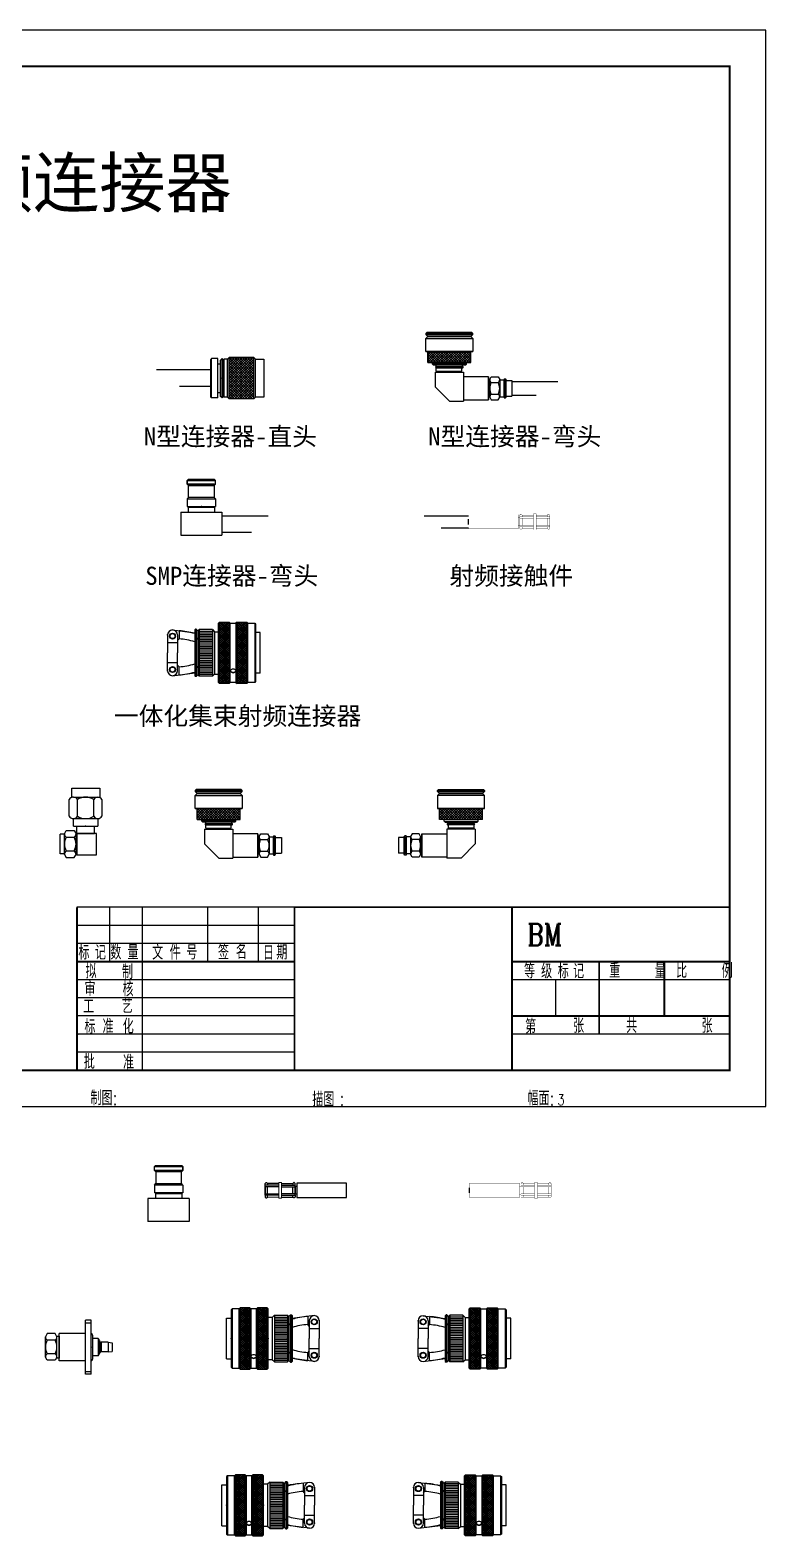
# Model space of a CAD drawing. Header units: inches. Extents: x 75 to 1096, y -115 to 329.
# Drawn here: x 893.2 to 1096.1, y -86.1 to 329.3 of the extents above; entities that cross this region are included whole.
import ezdxf

# ---------------------------------------------------------------- set-up
doc = ezdxf.new("R2010")
doc.units = ezdxf.units.IN
doc.header["$MEASUREMENT"] = 0
doc.layers.add('C', color=2, linetype='Continuous')
doc.layers.add('VFDL', color=7, linetype='Continuous')
doc.layers.add('SMP', color=2, linetype='Continuous', lineweight=50)
doc.styles.add('L', font='ROMANC', dxfattribs={"width": 0.8, "bigfont": 'HZDX'})
doc.styles.add('样式 1', font='')
doc.styles.get('样式 1').set_extended_font_data('SimSun')

# ---------------------------------------------------------------- blocks, each defined once
blk = doc.blocks.new('L-N型连接器-弯头')
h = blk.add_hatch()
h.set_pattern_fill('ANSI37', color=256, scale=4, style=0)
h.set_pattern_definition([(45, (-21.42593, 6.17756), (-0.353553, 0.353553), []), (135, (-21.42593, 6.17756), (-0.353553, -0.353553), [])])
h.paths.add_polyline_path([(-23.23, 10.21), (-23.23, 7.16), (-11.32, 7.16), (-11.32, 10.21)])
for p, q in [((-23.46, 15.41), (-23.73, 15.14)), ((-23.18, 14.31), (-23.73, 14.86)), ((-23.18, 14.31), (-23.73, 13.75)), ((-10.81, 14.86), (-11.37, 14.31)), ((-10.81, 13.75), (-11.37, 14.31)), ((-10.81, 15.14), (-11.09, 15.41)), ((-23.73, 10.21), (-10.81, 10.21)), ((-23.23, 7.16), (-23.23, 10.21)), ((-11.32, 7.16), (-11.32, 10.21)), ((-23.23, 7.16), (-11.32, 7.16)), ((-21.97, 6.7), (-21.97, 7.16)), ((-12.58, 6.7), (-21.97, 6.7)), ((-21.68, 6.41), (-21.97, 6.7)), ((-12.87, 6.41), (-21.68, 6.41)), ((-21.17, 4.48), (-21.17, 0.39)), ((-21.17, 4.48), (-13.38, 4.48)), ((-20.87, 6.05), (-20.87, 6.41)), ((-20.87, 6.05), (-13.84, 6.05)), ((-20.87, 5.68), (-13.68, 5.68)), ((-20.87, 4.73), (-20.87, 5.68)), ((-20.87, 4.73), (-13.84, 4.73)), ((-20.41, 4.48), (-20.41, 4.73)), ((-14.14, 4.48), (-14.14, 4.73)), ((-13.84, 6.05), (-13.68, 6.05)), ((-13.84, 4.73), (-13.84, 5.68)), ((-13.68, 6.05), (-13.68, 6.41)), ((-13.38, 4.48), (-13.38, -3.5)), ((-12.87, 6.41), (-12.58, 6.7)), ((-12.58, 6.7), (-12.58, 7.16)), ((-17.27, -3.5), (-21.17, 0.39)), ((-6.49, 3.2), (-6.49, -3.2)), ((-6.14, 2.45), (-6.49, 2.45)), ((-6.14, 2.45), (-5.7, 3.2)), ((-6.14, 2.45), (-6.14, -2.45)), ((-5.7, 3.2), (-3.81, 3.2)), ((-5.7, 1.62), (-3.81, 1.62)), ((-3.81, 3.2), (-3.38, 2.45)), ((-3.38, 2.45), (-3.38, -2.45)), ((-3.38, 2.35), (-2.17, 2.35)), ((-2.17, 2.65), (-1.82, 2.65)), ((-2.17, 2.65), (-2.17, -2.65)), ((-2.17, -2.35), (-2.17, 2.35)), ((-1.82, -2.65), (-1.82, 2.65)), ((-1.63, 2.46), (-1.82, 2.65)), ((-1.63, -2.46), (-1.63, 2.46)), ((-1.63, 2.16), (0, 2.16)), ((0, 2.16), (0, -2.16)), ((-17.27, -3.5), (-13.38, -3.5)), ((-6.14, -2.45), (-6.49, -2.45)), ((-6.14, -2.45), (-5.7, -3.2)), ((-5.7, -1.62), (-3.81, -1.62)), ((-5.7, -3.2), (-3.81, -3.2)), ((-3.81, -3.2), (-3.38, -2.45)), ((-3.38, -2.35), (-2.17, -2.35)), ((-2.17, -2.65), (-1.82, -2.65)), ((-1.82, -2.65), (-1.63, -2.46)), ((-1.63, -2.16), (0, -2.16))]:
    blk.add_line(p, q)
for points in [[(-23.73, 14.86), (-10.81, 14.86), (-10.81, 15.14), (-23.73, 15.14)], [(-23.73, 13.75), (-10.81, 13.75), (-10.81, 10.21), (-23.73, 10.21)], [(-13.38, -3.2), (-6.49, -3.2), (-6.49, 3.2), (-13.38, 3.2)]]:
    blk.add_lwpolyline(points, close=True)
for points in [[(-23.73, 15.14), (-10.81, 15.14)], [(-10.81, 14.86), (-23.73, 14.86)], [(-23.73, 13.75), (-10.81, 13.75)], [(-11.09, 15.41), (-23.46, 15.41)], [(-11.37, 14.31), (-23.18, 14.31)], [(-23.18, 14.31), (-11.37, 14.31)]]:
    blk.add_lwpolyline(points)
for centre, radius, start, end in [((-20.87, 5.87), 0.182, 89.4631, 270.5369), ((-13.65, 5.87), 0.184, 261.3832, 98.6168), ((-5.22, 2.4), 0.923, 176.8997, 238.0129), ((-2.9, 0), 3.24, 150.0433, 209.9567), ((-4.3, 2.4), 0.923, 301.9871, 3.1003), ((-6.62, 0), 3.24, 330.0433, 29.9567), ((-5.22, -2.4), 0.923, 121.9871, 183.1003), ((-4.3, -2.4), 0.923, 356.8997, 58.0129)]:
    blk.add_arc(centre, radius, start, end)
for p in [(-17.27, 10.21), (-6.49, 0)]:
    blk.add_point(p)
blk = doc.blocks.new('R-N型连接器-弯头')
h = blk.add_hatch()
h.set_pattern_fill('ANSI37', color=256, scale=4, style=0)
h.set_pattern_definition([(135, (21.42593, 6.17756), (0.353553, 0.353553), []), (45, (21.42593, 6.17756), (0.353553, -0.353553), [])])
h.paths.add_polyline_path([(11.32, 10.21), (11.32, 7.16), (23.23, 7.16), (23.23, 10.21)])
for p, q in [((10.81, 15.14), (11.09, 15.41)), ((10.81, 14.86), (11.37, 14.31)), ((10.81, 13.75), (11.37, 14.31)), ((23.18, 14.31), (23.73, 14.86)), ((23.18, 14.31), (23.73, 13.75)), ((23.46, 15.41), (23.73, 15.14)), ((23.73, 10.21), (10.81, 10.21)), ((11.32, 7.16), (11.32, 10.21)), ((23.23, 7.16), (23.23, 10.21)), ((23.23, 7.16), (11.32, 7.16)), ((12.58, 6.7), (12.58, 7.16)), ((12.58, 6.7), (21.97, 6.7)), ((12.87, 6.41), (12.58, 6.7)), ((12.87, 6.41), (21.68, 6.41)), ((13.38, 4.48), (13.38, -3.5)), ((21.17, 4.48), (13.38, 4.48)), ((13.68, 6.05), (13.68, 6.41)), ((13.84, 6.05), (13.68, 6.05)), ((20.87, 5.68), (13.68, 5.68)), ((20.87, 6.05), (13.84, 6.05)), ((13.84, 4.73), (13.84, 5.68)), ((20.87, 4.73), (13.84, 4.73)), ((14.14, 4.48), (14.14, 4.73)), ((20.41, 4.48), (20.41, 4.73)), ((20.87, 6.05), (20.87, 6.41)), ((20.87, 4.73), (20.87, 5.68)), ((21.17, 4.48), (21.17, 0.39)), ((21.68, 6.41), (21.97, 6.7)), ((21.97, 6.7), (21.97, 7.16)), ((1.63, 2.16), (0, 2.16)), ((0, 2.16), (0, -2.16)), ((1.63, 2.46), (1.82, 2.65)), ((1.63, -2.46), (1.63, 2.46)), ((2.17, 2.65), (1.82, 2.65)), ((1.82, -2.65), (1.82, 2.65)), ((2.17, 2.65), (2.17, -2.65)), ((3.38, 2.35), (2.17, 2.35)), ((2.17, -2.35), (2.17, 2.35)), ((3.81, 3.2), (3.38, 2.45)), ((3.38, 2.45), (3.38, -2.45)), ((5.7, 3.2), (3.81, 3.2)), ((5.7, 1.62), (3.81, 1.62)), ((6.14, 2.45), (5.7, 3.2)), ((6.14, 2.45), (6.49, 2.45)), ((6.14, 2.45), (6.14, -2.45)), ((6.49, 3.2), (6.49, -3.2)), ((17.27, -3.5), (21.17, 0.39)), ((1.63, -2.16), (0, -2.16)), ((1.82, -2.65), (1.63, -2.46)), ((2.17, -2.65), (1.82, -2.65)), ((3.38, -2.35), (2.17, -2.35)), ((3.81, -3.2), (3.38, -2.45)), ((5.7, -1.62), (3.81, -1.62)), ((5.7, -3.2), (3.81, -3.2)), ((6.14, -2.45), (5.7, -3.2)), ((6.14, -2.45), (6.49, -2.45)), ((17.27, -3.5), (13.38, -3.5))]:
    blk.add_line(p, q)
for points in [[(23.73, 14.86), (10.81, 14.86), (10.81, 15.14), (23.73, 15.14)], [(23.73, 13.75), (10.81, 13.75), (10.81, 10.21), (23.73, 10.21)], [(13.38, -3.2), (6.49, -3.2), (6.49, 3.2), (13.38, 3.2)]]:
    blk.add_lwpolyline(points, close=True)
for points in [[(23.73, 15.14), (10.81, 15.14)], [(10.81, 14.86), (23.73, 14.86)], [(23.73, 13.75), (10.81, 13.75)], [(11.09, 15.41), (23.46, 15.41)], [(11.37, 14.31), (23.18, 14.31)], [(23.18, 14.31), (11.37, 14.31)]]:
    blk.add_lwpolyline(points)
for centre, radius, start, end in [((13.65, 5.87), 0.184, 81.3832, 278.6168), ((20.87, 5.87), 0.182, 269.4631, 90.5369), ((4.3, 2.4), 0.923, 176.8997, 238.0129), ((6.62, 0), 3.24, 150.0433, 209.9567), ((5.22, 2.4), 0.923, 301.9871, 3.1003), ((2.9, 0), 3.24, 330.0433, 29.9567), ((4.3, -2.4), 0.923, 121.9871, 183.1003), ((5.22, -2.4), 0.923, 356.8997, 58.0129)]:
    blk.add_arc(centre, radius, start, end)
for p in [(17.27, 10.21), (6.49, 0)]:
    blk.add_point(p)
blk = doc.blocks.new('R-SMP连接器-弯头')
for p, q in [((1.78, 11.96), (2.05, 12.22)), ((1.78, 10.92), (1.78, 11.96)), ((2.17, 10.52), (1.78, 10.92)), ((2.17, 10.92), (1.78, 10.92)), ((9.21, 10.52), (9.6, 10.92)), ((9.21, 10.92), (9.6, 10.92)), ((9.6, 11.96), (9.33, 12.22)), ((9.6, 10.92), (9.6, 11.96)), ((1.78, 6.88), (2.17, 7.27)), ((9.6, 6.88), (1.78, 6.88)), ((1.78, 6.88), (1.78, 4.73)), ((9.6, 4.73), (1.78, 4.73)), ((2.06, 4.5), (5.69, 4.5)), ((2.06, 4.5), (2.06, 3.19)), ((2.74, 4.73), (2.74, 4.5)), ((5.69, 4.5), (9.32, 4.5)), ((8.64, 4.73), (8.64, 4.5)), ((9.6, 6.88), (9.21, 7.27)), ((9.32, 4.5), (9.32, 3.19)), ((9.6, 6.88), (9.6, 4.73)), ((0, 3.19), (0, -3.19)), ((11.38, 3.19), (0, 3.19)), ((9.32, 3.19), (2.06, 3.19)), ((11.38, 3.19), (11.38, -3.19)), ((11.38, -3.19), (0, -3.19))]:
    blk.add_line(p, q)
for points in [[(9.6, 10.92), (1.78, 10.92), (1.78, 11.96), (9.6, 11.96)], [(9.21, 10.52), (2.17, 10.52), (2.17, 7.27), (9.21, 7.27)]]:
    blk.add_lwpolyline(points, close=True)
for points in [[(9.6, 11.96), (1.78, 11.96)], [(2.05, 12.22), (9.33, 12.22)], [(2.17, 10.92), (9.21, 10.92)], [(9.21, 10.52), (2.17, 10.52)]]:
    blk.add_lwpolyline(points)
blk.add_point((5.69, 4.73))
blk = doc.blocks.new('R-射频接触件')
at = {"color": 0}
blk.add_line((0, -0.71), (0, 0.71), dxfattribs=at)
at = {"color": 0, "const_width": 0.0845}
blk.add_lwpolyline([(0, 1.96), (13.76, 1.96), (13.76, -1.96), (0, -1.96)], close=True, dxfattribs=at)
for points in [[(13.76, 1.07), (14.19, 1.07)], [(17.94, 1.38), (14.19, 1.38), (14.19, 1.86), (14.45, 2.12), (14.58, 2.12), (14.83, 1.86), (14.83, 1.38)], [(14.19, -1.38), (14.19, 1.38)], [(17.94, 0.99), (14.19, 0.99), (14.19, -0.99), (17.94, -0.99)], [(17.94, 1.86), (14.83, 1.86)], [(14.83, -0.99), (14.83, 0.99)], [(18.71, 1.38), (22.47, 1.38), (22.47, 1.86), (22.21, 2.12), (22.08, 2.12), (21.83, 1.86), (21.83, 1.38)], [(18.71, 1.86), (21.83, 1.86)], [(18.71, 0.99), (22.47, 0.99), (22.47, -0.99), (18.71, -0.99)], [(21.83, -0.99), (21.83, 0.99)], [(22.47, -1.38), (22.47, 1.38)], [(13.76, -1.07), (14.19, -1.07)], [(17.94, -1.38), (14.19, -1.38), (14.19, -1.86), (14.45, -2.12), (14.58, -2.12), (14.83, -1.86), (14.83, -1.38)], [(17.94, -1.86), (14.83, -1.86)], [(18.71, -1.38), (22.47, -1.38), (22.47, -1.86), (22.21, -2.12), (22.08, -2.12), (21.83, -1.86), (21.83, -1.38)]]:
    blk.add_lwpolyline(points, dxfattribs=at)
at = {"layer": 'SMP', "color": 0, "lineweight": 13, "const_width": 0.0845}
blk.add_lwpolyline([(18.71, -2.18), (17.94, -2.18), (17.94, 2.18), (18.71, 2.18)], close=True, dxfattribs=at)
blk.add_lwpolyline([(18.71, -1.86), (21.83, -1.86)], dxfattribs=at)
blk = doc.blocks.new('L-射频接触件')
at = {"color": 0}
blk.add_line((0, -0.71), (0, 0.71), dxfattribs=at)
for points in [[(-18.71, 1.38), (-22.47, 1.38), (-22.47, 1.86), (-22.21, 2.12), (-22.08, 2.12), (-21.83, 1.86), (-21.83, 1.38)], [(-22.47, -1.38), (-22.47, 1.38)], [(-18.71, 0.99), (-22.47, 0.99), (-22.47, -0.99), (-18.71, -0.99)], [(-18.71, 1.86), (-21.83, 1.86)], [(-21.83, -0.99), (-21.83, 0.99)], [(-17.94, 1.38), (-14.19, 1.38), (-14.19, 1.86), (-14.45, 2.12), (-14.58, 2.12), (-14.83, 1.86), (-14.83, 1.38)], [(-17.94, 1.86), (-14.83, 1.86)], [(-17.94, 0.99), (-14.19, 0.99), (-14.19, -0.99), (-17.94, -0.99)], [(-14.83, -0.99), (-14.83, 0.99)], [(-14.19, -1.38), (-14.19, 1.38)], [(-13.76, 1.07), (-14.19, 1.07)], [(-18.71, -1.38), (-22.47, -1.38), (-22.47, -1.86), (-22.21, -2.12), (-22.08, -2.12), (-21.83, -1.86), (-21.83, -1.38)], [(-17.94, -1.38), (-14.19, -1.38), (-14.19, -1.86), (-14.45, -2.12), (-14.58, -2.12), (-14.83, -1.86), (-14.83, -1.38)], [(-17.94, -1.86), (-14.83, -1.86)], [(-13.76, -1.07), (-14.19, -1.07)]]:
    blk.add_lwpolyline(points, dxfattribs=at)
blk.add_lwpolyline([(0, 1.96), (-13.76, 1.96), (-13.76, -1.96), (0, -1.96)], close=True, dxfattribs=at)
at = {"layer": 'SMP', "color": 0, "lineweight": 13}
blk.add_lwpolyline([(-18.71, -2.18), (-17.94, -2.18), (-17.94, 2.18), (-18.71, 2.18)], close=True, dxfattribs=at)
blk.add_lwpolyline([(-18.71, -1.86), (-21.83, -1.86)], dxfattribs=at)
blk = doc.blocks.new('R-一体化集束射频连接器')
h = blk.add_hatch()
h.set_pattern_fill('ANSI37', color=256, scale=3, angle=180, style=0)
h.set_pattern_definition([(225, (17.03413, 7.7286), (0.265165, -0.265165), []), (315, (17.03413, 7.7286), (0.265165, 0.265165), [])])
h.paths.add_polyline_path([(17.03, 7.73), (14.36, 7.73), (14.36, -9.14), (17.03, -9.14)])
h = blk.add_hatch()
h.set_pattern_fill('ANSI37', color=256, scale=3, angle=180, style=0)
h.set_pattern_definition([(225, (21.82215, 7.7286), (0.265165, -0.265165), []), (315, (21.82215, 7.7286), (0.265165, 0.265165), [])])
h.paths.add_polyline_path([(21.82, 7.73), (19.15, 7.73), (19.15, -9.14), (21.82, -9.14)])
for p, q in [((0, 4.22), (0, -0.71)), ((1.38, 5.6), (7.49, 4.84)), ((2.76, 4.22), (2.76, -0.71)), ((3.18, 5.38), (3.18, 3.15)), ((7.49, 5.6), (7.7, 5.82)), ((7.49, 5.6), (7.49, -7.02)), ((7.92, 5.82), (7.7, 5.82)), ((7.7, 5.82), (7.7, -7.23)), ((7.92, 5.82), (8.39, 5.35)), ((7.92, 5.82), (7.92, -7.23)), ((8.39, 5.35), (8.76, 5.72)), ((8.39, 5.35), (8.39, -6.77)), ((12.35, 5.72), (8.76, 5.72)), ((8.76, 5.72), (8.76, -7.14)), ((12.35, 5.22), (8.76, 5.22)), ((12.35, 4.76), (8.76, 4.76)), ((12.35, 4.29), (8.76, 4.29)), ((12.35, 5.72), (12.95, 5.13)), ((12.35, 5.72), (12.35, -7.14)), ((12.95, 5.13), (14.09, 5.13)), ((12.95, 5.13), (12.95, -6.54)), ((14.36, 7.73), (14.09, 7.45)), ((14.09, -8.87), (14.09, 7.45)), ((17.03, -9.14), (17.03, 7.73)), ((17.03, 7.73), (17.31, 7.45)), ((19.15, 7.73), (18.88, 7.45)), ((21.82, -9.14), (21.82, 7.73)), ((21.82, 7.73), (22.1, 7.45)), ((24.06, 7.45), (24.28, 7.23)), ((24.28, 7.23), (24.28, -8.65)), ((25.59, 4.93), (24.28, 4.93)), ((25.59, -6.34), (25.59, 4.93)), ((2.76, 2.02), (0, 2.02)), ((2.76, 2.73), (3.18, 3.15)), ((12.35, 3.83), (8.76, 3.83)), ((12.35, 3.32), (8.76, 3.32)), ((12.35, 2.85), (8.76, 2.85)), ((12.35, 2.38), (8.76, 2.38)), ((12.35, 1.92), (8.76, 1.92)), ((12.35, 1.41), (8.76, 1.41)), ((12.35, 0.94), (8.76, 0.94)), ((12.35, 0.48), (8.76, 0.48)), ((12.35, 0.01), (8.76, 0.01)), ((0, -5.64), (0, -0.71)), ((2.76, -3.43), (0, -3.43)), ((2.76, -5.64), (2.76, -0.71)), ((2.76, -4.15), (3.18, -4.56)), ((12.35, -0.5), (8.76, -0.5)), ((12.35, -0.97), (8.76, -0.97)), ((12.35, -1.43), (8.76, -1.43)), ((12.35, -1.94), (8.76, -1.94)), ((12.35, -2.41), (8.76, -2.41)), ((12.35, -2.87), (8.76, -2.87)), ((12.35, -3.34), (8.76, -3.34)), ((12.35, -3.85), (8.76, -3.85)), ((1.38, -7.02), (7.49, -6.25)), ((3.18, -6.79), (3.18, -4.56)), ((7.49, -7.02), (7.7, -7.23)), ((7.92, -7.23), (7.7, -7.23)), ((7.92, -7.23), (8.39, -6.77)), ((8.39, -6.77), (8.76, -7.14)), ((12.35, -4.32), (8.76, -4.32)), ((12.35, -4.78), (8.76, -4.78)), ((12.35, -5.25), (8.76, -5.25)), ((12.35, -5.76), (8.76, -5.76)), ((12.35, -6.23), (8.76, -6.23)), ((12.35, -6.69), (8.76, -6.69)), ((12.35, -7.14), (8.76, -7.14)), ((12.35, -7.14), (12.95, -6.54)), ((12.95, -6.54), (14.09, -6.54)), ((25.59, -6.34), (24.28, -6.34)), ((14.09, -8.87), (14.36, -9.14)), ((17.31, -8.87), (17.03, -9.14)), ((18.88, -8.87), (19.15, -9.14)), ((22.1, -8.87), (21.82, -9.14)), ((24.28, -8.65), (24.06, -8.87))]:
    blk.add_line(p, q)
for points in [[(17.03, -9.14), (14.36, -9.14), (14.36, 7.73), (17.03, 7.73)], [(18.88, -8.87), (17.31, -8.87), (17.31, 7.45), (18.88, 7.45)], [(21.82, -9.14), (19.15, -9.14), (19.15, 7.73), (21.82, 7.73)], [(24.06, -8.87), (22.1, -8.87), (22.1, 7.45), (24.06, 7.45)]]:
    blk.add_lwpolyline(points, close=True)
for centre, radius in [((1.38, 3.91), 0.834), ((1.38, 3.91), 0.698), ((8.14, 3.2), 0.144), ((1.38, -5.32), 0.834), ((1.38, -5.32), 0.698), ((8.14, -4.62), 0.144)]:
    blk.add_circle(centre, radius)
for centre, radius, start, end in [((1.38, 4.22), 1.38, 0, 180), ((1.3, -17.28), 22.73, 74.2043, 85.2572), ((1.3, -19.51), 22.73, 74.2043, 85.2572), ((1.3, 18.09), 22.73, 274.7428, 285.7957), ((1.38, -5.64), 1.38, 180, 0), ((1.3, 15.87), 22.73, 274.7428, 285.7957), ((18.09, -6.02), 0.854, 23.7022, 156.2978), ((18.09, -5.34), 0.854, 203.7022, 336.2978), ((18.09, -5.15), 0.943, 213.9978, 326.0022)]:
    blk.add_arc(centre, radius, start, end)
for p in [(0, 4.22), (8.76, -0.71), (14.09, -0.71), (14.09, -0.71), (24.28, -0.71), (0, -5.64)]:
    blk.add_point(p)
blk = doc.blocks.new('L-一体化集束射频连接器')
h = blk.add_hatch()
h.set_pattern_fill('ANSI37', color=256, scale=3, angle=180, style=0)
h.set_pattern_definition([(315, (-21.82215, 8.43554), (-0.265165, -0.265165), []), (225, (-21.82215, 8.43554), (-0.265165, 0.265165), [])])
h.paths.add_polyline_path([(-21.82, -8.44), (-19.15, -8.44), (-19.15, 8.44), (-21.82, 8.44)])
h = blk.add_hatch()
h.set_pattern_fill('ANSI37', color=256, scale=3, angle=180, style=0)
h.set_pattern_definition([(315, (-17.03413, 8.43554), (-0.265165, -0.265165), []), (225, (-17.03413, 8.43554), (-0.265165, 0.265165), [])])
h.paths.add_polyline_path([(-17.03, -8.44), (-14.36, -8.44), (-14.36, 8.44), (-17.03, 8.44)])
for p, q in [((-21.82, 8.44), (-22.1, 8.16)), ((-21.82, -8.44), (-21.82, 8.44)), ((-19.15, 8.44), (-18.88, 8.16)), ((-17.03, 8.44), (-17.31, 8.16)), ((-17.03, -8.44), (-17.03, 8.44)), ((-14.36, 8.44), (-14.09, 8.16)), ((-25.59, 5.63), (-24.28, 5.63)), ((-25.59, -5.63), (-25.59, 5.63)), ((-24.06, 8.16), (-24.28, 7.94)), ((-24.28, 7.94), (-24.28, -7.94)), ((-14.09, -8.16), (-14.09, 8.16)), ((-12.95, 5.84), (-14.09, 5.84)), ((-12.35, 6.43), (-12.95, 5.84)), ((-12.95, 5.84), (-12.95, -5.84)), ((-12.35, 6.43), (-12.35, -6.43)), ((-12.35, 6.43), (-8.76, 6.43)), ((-12.35, 5.93), (-8.76, 5.93)), ((-12.35, 5.47), (-8.76, 5.47)), ((-12.35, 5), (-8.76, 5)), ((-12.35, 4.53), (-8.76, 4.53)), ((-8.76, 6.43), (-8.76, -6.43)), ((-8.39, 6.06), (-8.76, 6.43)), ((-7.92, 6.53), (-8.39, 6.06)), ((-8.39, 6.06), (-8.39, -6.06)), ((-7.92, 6.53), (-7.92, -6.53)), ((-7.92, 6.53), (-7.7, 6.53)), ((-7.7, 6.53), (-7.7, -6.53)), ((-7.49, 6.31), (-7.7, 6.53)), ((-7.49, 6.31), (-7.49, -6.31)), ((-1.38, 6.31), (-7.49, 5.54)), ((-3.18, 6.08), (-3.18, 3.86)), ((-2.76, 4.93), (-2.76, 0)), ((0, 4.93), (0, 0)), ((-12.35, 4.02), (-8.76, 4.02)), ((-12.35, 3.56), (-8.76, 3.56)), ((-12.35, 3.09), (-8.76, 3.09)), ((-12.35, 2.63), (-8.76, 2.63)), ((-12.35, 2.11), (-8.76, 2.11)), ((-12.35, 1.65), (-8.76, 1.65)), ((-12.35, 1.18), (-8.76, 1.18)), ((-12.35, 0.72), (-8.76, 0.72)), ((-12.35, 0.21), (-8.76, 0.21)), ((-2.76, 3.44), (-3.18, 3.86)), ((-2.76, 2.73), (0, 2.73)), ((-2.76, -4.93), (-2.76, 0)), ((0, -4.93), (0, 0)), ((-12.35, -0.26), (-8.76, -0.26)), ((-12.35, -0.72), (-8.76, -0.72)), ((-12.35, -1.24), (-8.76, -1.24)), ((-12.35, -1.7), (-8.76, -1.7)), ((-12.35, -2.17), (-8.76, -2.17)), ((-12.35, -2.63), (-8.76, -2.63)), ((-12.35, -3.15), (-8.76, -3.15)), ((-12.35, -3.61), (-8.76, -3.61)), ((-12.35, -4.08), (-8.76, -4.08)), ((-2.76, -3.44), (-3.18, -3.86)), ((-3.18, -6.08), (-3.18, -3.86)), ((-2.76, -2.73), (0, -2.73)), ((-25.59, -5.63), (-24.28, -5.63)), ((-24.28, -7.94), (-24.06, -8.16)), ((-22.1, -8.16), (-21.82, -8.44)), ((-18.88, -8.16), (-19.15, -8.44)), ((-17.31, -8.16), (-17.03, -8.44)), ((-14.09, -8.16), (-14.36, -8.44)), ((-12.95, -5.84), (-14.09, -5.84)), ((-12.35, -6.43), (-12.95, -5.84)), ((-12.35, -4.54), (-8.76, -4.54)), ((-12.35, -5.05), (-8.76, -5.05)), ((-12.35, -5.52), (-8.76, -5.52)), ((-12.35, -5.98), (-8.76, -5.98)), ((-12.35, -6.43), (-8.76, -6.43)), ((-8.39, -6.06), (-8.76, -6.43)), ((-7.92, -6.53), (-8.39, -6.06)), ((-7.92, -6.53), (-7.7, -6.53)), ((-7.49, -6.31), (-7.7, -6.53)), ((-1.38, -6.31), (-7.49, -5.54))]:
    blk.add_line(p, q)
for points in [[(-21.82, -8.44), (-19.15, -8.44), (-19.15, 8.44), (-21.82, 8.44)], [(-17.03, -8.44), (-14.36, -8.44), (-14.36, 8.44), (-17.03, 8.44)], [(-24.06, -8.16), (-22.1, -8.16), (-22.1, 8.16), (-24.06, 8.16)], [(-18.88, -8.16), (-17.31, -8.16), (-17.31, 8.16), (-18.88, 8.16)]]:
    blk.add_lwpolyline(points, close=True)
for centre, radius in [((-1.38, 4.61), 0.834), ((-1.38, 4.61), 0.698), ((-8.14, 3.91), 0.144), ((-8.14, -3.91), 0.144), ((-1.38, -4.61), 0.834), ((-1.38, -4.61), 0.698)]:
    blk.add_circle(centre, radius)
for centre, radius, start, end in [((-1.3, -16.57), 22.73, 94.7428, 105.7957), ((-1.38, 4.93), 1.38, 0, 180), ((-1.3, -18.8), 22.73, 94.7428, 105.7957), ((-1.3, 18.8), 22.73, 254.2043, 265.2572), ((-18.09, -5.32), 0.854, 23.7022, 156.2978), ((-18.09, -4.63), 0.854, 203.7022, 336.2978), ((-18.09, -4.45), 0.943, 213.9978, 326.0022), ((-1.3, 16.57), 22.73, 254.2043, 265.2572), ((-1.38, -4.93), 1.38, 180, 0)]:
    blk.add_arc(centre, radius, start, end)
for p in [(0, 4.93), (-14.09, 0), (-14.09, 0), (-8.76, 0), (-24.28, 0), (0, -4.93)]:
    blk.add_point(p)
blk = doc.blocks.new('R-SMA连接器-弯头')
for p, q in [((4.59, 2.95), (4.59, 4.96)), ((9.44, 2.95), (9.44, 4.96)), ((0, -2.73), (0, 2.73)), ((1.17, 2.73), (0, 2.73)), ((1.17, 2.84), (1.67, 3.71)), ((1.17, -2.84), (1.17, 2.84)), ((1.67, 3.71), (3.86, 3.71)), ((1.67, 1.88), (3.86, 1.88)), ((3.86, 3.71), (4.37, 2.84)), ((4.37, -2.94), (4.37, 2.95)), ((4.59, 2.95), (4.37, 2.95)), ((4.59, 2.95), (9.44, 2.95)), ((1.17, -2.73), (0, -2.73)), ((1.17, -2.84), (1.67, -3.71)), ((1.67, -1.88), (3.86, -1.88)), ((1.67, -3.71), (3.86, -3.71)), ((3.86, -3.71), (4.37, -2.84)), ((4.59, -2.94), (4.37, -2.94))]:
    blk.add_line(p, q)
blk.add_lwpolyline([(4.59, 2.95), (4.59, -2.94), (10.06, -2.94), (10.06, 2.95)], close=True)
for centre, radius, start, end in [((2.24, 2.78), 1.07, 176.8997, 238.0129), ((4.92, 0), 3.76, 150.0433, 209.9567), ((3.3, 2.78), 1.07, 301.9871, 3.1003), ((0.61, 0), 3.76, 330.0433, 29.9567), ((2.24, -2.78), 1.07, 121.9871, 183.1003), ((3.3, -2.78), 1.07, 356.8997, 58.0129)]:
    blk.add_arc(centre, radius, start, end)
for p in [(7.01, 4.96), (4.37, 0.01)]:
    blk.add_point(p)
at = {"layer": 'C', "color": 0}
for p, q in [((3.19, 12.95), (3.19, 15.43)), ((3.19, 15.43), (10.92, 15.43)), ((3.65, 12.95), (3.19, 12.95)), ((3.65, 12.95), (10.38, 12.95)), ((10.38, 12.95), (10.92, 12.95)), ((10.92, 15.43), (10.92, 12.95)), ((2.5, 7.71), (2.5, 12.28)), ((4.76, 7.71), (4.76, 12.28)), ((9.27, 7.71), (9.27, 12.28)), ((11.53, 12.28), (11.53, 7.71)), ((3.65, 7.03), (10.38, 7.03)), ((3.65, 4.96), (3.65, 7.03)), ((3.65, 4.96), (10.38, 4.96)), ((10.38, 7.03), (10.38, 4.96))]:
    blk.add_line(p, q, dxfattribs=at)
for centre, radius, start, end in [((3.63, 11.67), 1.28, 28.0017, 151.9983), ((7.01, 8.85), 4.1, 56.5968, 123.4032), ((10.4, 11.67), 1.28, 28.0017, 151.9983), ((3.63, 8.31), 1.28, 208.0017, 331.9983), ((7.01, 11.13), 4.1, 236.5968, 303.4032), ((10.4, 8.31), 1.28, 208.0017, 331.9983)]:
    blk.add_arc(centre, radius, start, end, dxfattribs=at)
blk = doc.blocks.new('L-一体化射频连接器头（23#壳体、14芯）')
blk.add_blockref('L-一体化集束射频连接器', (0, 0))
blk = doc.blocks.new('R-一体化射频连接器头（23#壳体、14芯）')
blk.add_blockref('R-一体化集束射频连接器', (0, 0.71))

msp = doc.modelspace()

# ---------------------------------------------------------------- hatches: boundary and pattern name
h = msp.add_hatch()
h.set_pattern_fill('ANSI37', color=256, scale=4, angle=180, style=0)
h.set_pattern_definition([(225, (1014.6478, 279.93337), (0.3535534, -0.3535534), []), (315, (1014.6478, 279.93337), (0.3535534, 0.3535534), [])])
h.paths.add_polyline_path([(954.91, 238.99), (948.08, 238.99), (948.08, 227.59), (954.91, 227.59)])
h = msp.add_hatch()
h.set_pattern_fill('ANSI37', color=256, scale=4, style=0)
h.set_pattern_definition([(45, (1004.6682, 236.66883), (-0.353553, 0.353553), []), (135, (1004.6682, 236.66883), (-0.353553, -0.353553), [])])
h.paths.add_polyline_path([(1002.86, 240.7), (1002.86, 237.65), (1014.78, 237.65), (1014.78, 240.7)])
h = msp.add_hatch()
h.set_pattern_fill('ANSI37', color=256, scale=3, angle=180, style=0)
h.set_pattern_definition([(225, (948.13737, 165.95426), (0.265165, -0.265165), []), (315, (948.13737, 165.95426), (0.265165, 0.265165), [])])
h.paths.add_polyline_path([(948.14, 165.95), (945.47, 165.95), (945.47, 149.08), (948.14, 149.08)])
h = msp.add_hatch()
h.set_pattern_fill('ANSI37', color=256, scale=3, angle=180, style=0)
h.set_pattern_definition([(225, (952.9254, 165.95426), (0.265165, -0.265165), []), (315, (952.9254, 165.95426), (0.265165, 0.265165), [])])
h.paths.add_polyline_path([(952.93, 165.95), (950.26, 165.95), (950.26, 149.08), (952.93, 149.08)])

# ---------------------------------------------------------------- linework, layer by layer
for p, q in [((1002.64, 245.9), (1002.36, 245.63)), ((1002.92, 244.8), (1002.36, 245.35)), ((1015.28, 245.35), (1014.72, 244.8)), ((1015.28, 245.63), (1015, 245.9)), ((1002.92, 244.8), (1002.36, 244.24)), ((1015.28, 244.24), (1014.72, 244.8)), ((943, 228.1), (943, 238.48)), ((944.93, 238.72), (943.24, 238.72)), ((943.24, 227.86), (943.24, 238.72)), ((944.93, 227.86), (944.93, 238.72)), ((944.93, 237.26), (945.74, 237.26)), ((945.74, 228.27), (945.74, 238.31)), ((946.15, 227.86), (946.15, 238.72)), ((1002.36, 240.7), (1015.28, 240.7)), ((1002.86, 237.65), (1002.86, 240.7)), ((1002.86, 237.65), (1014.78, 237.65)), ((1004.13, 237.19), (1004.13, 237.65)), ((1013.52, 237.19), (1004.13, 237.19)), ((1004.41, 236.9), (1004.13, 237.19)), ((1013.23, 236.9), (1004.41, 236.9)), ((1005.22, 236.54), (1005.22, 236.9)), ((1012.42, 236.54), (1012.42, 236.9)), ((1013.23, 236.9), (1013.52, 237.19)), ((1013.52, 237.19), (1013.52, 237.65)), ((1014.78, 237.65), (1014.78, 240.7)), ((1004.93, 234.97), (1004.93, 230.88)), ((1004.93, 234.97), (1012.71, 234.97)), ((1005.22, 236.54), (1012.26, 236.54)), ((1005.22, 236.18), (1012.42, 236.18)), ((1005.22, 235.22), (1005.22, 236.18)), ((1005.22, 235.22), (1012.26, 235.22)), ((1005.68, 234.97), (1005.68, 235.22)), ((1011.96, 234.97), (1011.96, 235.22)), ((1012.26, 236.54), (1012.42, 236.54)), ((1012.26, 235.22), (1012.26, 236.18)), ((1012.71, 234.97), (1012.71, 226.99)), ((1019.6, 233.69), (1019.6, 227.29)), ((1019.96, 232.94), (1019.6, 232.94)), ((1019.96, 232.94), (1020.39, 233.69)), ((1019.96, 232.94), (1019.96, 228.04)), ((1020.39, 233.69), (1022.28, 233.69)), ((1022.28, 233.69), (1022.72, 232.94)), ((1022.72, 232.94), (1022.72, 228.04)), ((1022.72, 232.84), (1023.92, 232.84)), ((1023.92, 233.14), (1024.27, 233.14)), ((1023.92, 233.14), (1023.92, 227.84)), ((1023.92, 228.14), (1023.92, 232.84)), ((1024.27, 227.84), (1024.27, 233.14)), ((1024.46, 232.95), (1024.27, 233.14)), ((1024.46, 228.03), (1024.46, 232.95)), ((1024.46, 232.65), (1026.09, 232.65)), ((1026.09, 232.65), (1026.09, 228.33)), ((944.93, 229.32), (945.74, 229.32)), ((1008.82, 226.99), (1004.93, 230.88)), ((1020.39, 232.11), (1022.28, 232.11)), ((1020.39, 228.87), (1022.28, 228.87)), ((1026.09, 232.36), (1038.78, 232.36)), ((1026.09, 228.61), (1032.78, 228.61)), ((944.93, 227.86), (943.24, 227.86)), ((1008.82, 226.99), (1012.71, 226.99)), ((1019.96, 228.04), (1019.6, 228.04)), ((1019.96, 228.04), (1020.39, 227.29)), ((1020.39, 227.29), (1022.28, 227.29)), ((1022.28, 227.29), (1022.72, 228.04)), ((1022.72, 228.14), (1023.92, 228.14)), ((1023.92, 227.84), (1024.27, 227.84)), ((1024.27, 227.84), (1024.46, 228.03)), ((1024.46, 228.33), (1026.09, 228.33)), ((936.51, 205.1), (936.78, 205.36)), ((936.51, 204.06), (936.51, 205.1)), ((936.91, 203.66), (936.51, 204.06)), ((936.91, 204.06), (936.51, 204.06)), ((943.94, 203.66), (944.34, 204.06)), ((943.94, 204.06), (944.34, 204.06)), ((944.34, 205.1), (944.07, 205.36)), ((944.34, 204.06), (944.34, 205.1)), ((936.51, 200.02), (936.91, 200.41)), ((936.51, 200.02), (944.34, 200.02)), ((936.51, 200.02), (936.51, 197.87)), ((944.34, 200.02), (943.94, 200.41)), ((944.34, 200.02), (944.34, 197.87)), ((934.74, 196.33), (934.74, 189.96)), ((934.74, 196.33), (946.12, 196.33)), ((936.51, 197.87), (944.34, 197.87)), ((940.43, 197.64), (936.8, 197.64)), ((936.8, 197.64), (936.8, 196.33)), ((936.8, 196.33), (944.06, 196.33)), ((937.48, 197.87), (937.48, 197.64)), ((944.06, 197.64), (940.43, 197.64)), ((943.37, 197.87), (943.37, 197.64)), ((944.06, 197.64), (944.06, 196.33)), ((946.12, 196.33), (946.12, 189.96)), ((1001.92, 195.35), (1014.06, 195.35)), ((1006.57, 191.99), (1014.06, 191.99)), ((934.74, 189.96), (946.12, 189.96)), ((931.1, 162.45), (931.1, 157.52)), ((932.48, 163.83), (938.59, 163.06)), ((933.86, 162.45), (933.86, 157.52)), ((934.28, 163.6), (934.28, 161.38)), ((938.59, 163.83), (938.8, 164.04)), ((938.59, 163.83), (938.59, 151.21)), ((939.02, 164.04), (938.8, 164.04)), ((938.8, 164.04), (938.8, 150.99)), ((939.02, 164.04), (939.49, 163.58)), ((939.02, 164.04), (939.02, 150.99)), ((939.49, 163.58), (939.86, 163.95)), ((939.49, 163.58), (939.49, 151.46)), ((943.46, 163.95), (939.86, 163.95)), ((939.86, 163.95), (939.86, 151.09)), ((943.46, 163.45), (939.86, 163.45)), ((943.46, 162.98), (939.86, 162.98)), ((943.46, 162.52), (939.86, 162.52)), ((943.46, 162.05), (939.86, 162.05)), ((943.46, 163.95), (944.05, 163.35)), ((943.46, 163.95), (943.46, 151.09)), ((944.05, 163.35), (945.19, 163.35)), ((944.05, 163.35), (944.05, 151.68)), ((945.47, 165.95), (945.19, 165.68)), ((945.19, 149.36), (945.19, 165.68)), ((948.14, 149.08), (948.14, 165.95)), ((948.14, 165.95), (948.41, 165.68)), ((950.26, 165.95), (949.98, 165.68)), ((952.93, 149.08), (952.93, 165.95)), ((952.93, 165.95), (953.2, 165.68)), ((955.16, 165.68), (955.38, 165.46)), ((955.38, 165.46), (955.38, 149.58)), ((956.69, 163.15), (955.38, 163.15)), ((956.69, 151.89), (956.69, 163.15)), ((933.86, 160.25), (931.1, 160.25)), ((933.86, 160.96), (934.28, 161.38)), ((943.46, 161.54), (939.86, 161.54)), ((943.46, 161.08), (939.86, 161.08)), ((943.46, 160.61), (939.86, 160.61)), ((943.46, 160.15), (939.86, 160.15)), ((943.46, 159.63), (939.86, 159.63)), ((943.46, 159.17), (939.86, 159.17)), ((943.46, 158.7), (939.86, 158.7)), ((943.46, 158.24), (939.86, 158.24)), ((931.1, 152.59), (931.1, 157.52)), ((933.86, 154.79), (931.1, 154.79)), ((933.86, 152.59), (933.86, 157.52)), ((933.86, 154.08), (934.28, 153.66)), ((943.46, 157.72), (939.86, 157.72)), ((943.46, 157.26), (939.86, 157.26)), ((943.46, 156.79), (939.86, 156.79)), ((943.46, 156.28), (939.86, 156.28)), ((943.46, 155.82), (939.86, 155.82)), ((943.46, 155.35), (939.86, 155.35)), ((943.46, 154.89), (939.86, 154.89)), ((943.46, 154.37), (939.86, 154.37)), ((943.46, 153.91), (939.86, 153.91)), ((932.48, 151.21), (938.59, 151.98)), ((934.28, 151.43), (934.28, 153.66)), ((938.59, 151.21), (938.8, 150.99)), ((939.02, 150.99), (938.8, 150.99)), ((939.02, 150.99), (939.49, 151.46)), ((939.49, 151.46), (939.86, 151.09)), ((943.46, 153.44), (939.86, 153.44)), ((943.46, 152.98), (939.86, 152.98)), ((943.46, 152.47), (939.86, 152.47)), ((943.46, 152), (939.86, 152)), ((943.46, 151.53), (939.86, 151.53)), ((943.46, 151.09), (939.86, 151.09)), ((943.46, 151.09), (944.05, 151.68)), ((944.05, 151.68), (945.19, 151.68)), ((955.38, 149.58), (955.16, 149.36)), ((956.69, 151.89), (955.38, 151.89)), ((945.19, 149.36), (945.47, 149.08)), ((948.41, 149.36), (948.14, 149.08)), ((949.98, 149.36), (950.26, 149.08)), ((953.2, 149.36), (952.93, 149.08)), ((910.05, -26.6), (908.52, -26.6)), ((908.52, -41.49), (908.52, -26.6)), ((908.52, -27.33), (910.05, -27.33)), ((910.05, -41.49), (910.05, -26.6)), ((897.91, -30.31), (897.41, -31.17)), ((897.41, -36.81), (897.41, -31.17)), ((900.09, -30.31), (897.91, -30.31)), ((900.09, -32.13), (897.91, -32.13)), ((900.59, -31.17), (900.09, -30.31)), ((900.59, -36.81), (900.59, -31.17)), ((908.52, -30.27), (901.2, -30.27)), ((901.2, -37.81), (901.2, -30.27)), ((910.43, -30.7), (910.43, -37.38)), ((911.95, -31.68), (910.43, -31.68)), ((911.95, -31.68), (911.95, -36.4)), ((912.15, -31.88), (911.95, -31.68)), ((912.15, -31.88), (912.15, -36.2)), ((912.55, -32.25), (912.55, -32.25)), ((912.55, -32.6), (912.55, -35.48)), ((912.75, -32.86), (912.55, -32.86)), ((914.75, -32.7), (912.75, -32.7)), ((912.75, -32.7), (912.75, -35.38)), ((912.75, -32.86), (912.75, -35.23)), ((914.75, -32.7), (914.75, -35.38)), ((914.75, -32.7), (915.79, -32.82)), ((915.79, -32.82), (915.79, -35.26)), ((897.91, -37.67), (897.41, -36.81)), ((900.09, -35.85), (897.91, -35.85)), ((900.59, -36.81), (900.09, -37.67)), ((911.95, -36.4), (910.43, -36.4)), ((911.95, -36.4), (912.15, -36.2)), ((912.75, -35.23), (912.55, -35.23)), ((914.75, -35.38), (912.75, -35.38)), ((914.75, -35.38), (915.79, -35.26)), ((900.09, -37.67), (897.91, -37.67)), ((908.52, -37.81), (901.2, -37.81)), ((908.52, -40.75), (910.05, -40.75)), ((910.05, -41.49), (908.52, -41.49))]:
    msp.add_line(p, q)
at = {"color": 0}
msp.add_line((1014.06, 192.97), (1014.06, 194.39), dxfattribs=at)
for points in [[(1096.12, 32.33), (1096.12, 329.33), (676.12, 329.33), (676.12, 32.33)], [(1002.36, 245.35), (1015.28, 245.35), (1015.28, 245.63), (1002.36, 245.63)], [(1002.36, 244.24), (1015.28, 244.24), (1015.28, 240.7), (1002.36, 240.7)], [(1012.71, 227.29), (1019.6, 227.29), (1019.6, 233.69), (1012.71, 233.69)], [(936.51, 204.06), (944.34, 204.06), (944.34, 205.1), (936.51, 205.1)], [(936.91, 203.66), (943.94, 203.66), (943.94, 200.41), (936.91, 200.41)], [(948.14, 149.08), (945.47, 149.08), (945.47, 165.95), (948.14, 165.95)], [(949.98, 149.36), (948.41, 149.36), (948.41, 165.68), (949.98, 165.68)], [(952.93, 149.08), (950.26, 149.08), (950.26, 165.95), (952.93, 165.95)], [(955.16, 149.36), (953.2, 149.36), (953.2, 165.68), (955.16, 165.68)], [(900.59, -37.07), (900.59, -31.01), (901.2, -31.01), (901.2, -37.07)]]:
    msp.add_lwpolyline(points, close=True)
at = {"const_width": 0.5}
msp.add_lwpolyline([(1086.12, 42.33), (1086.12, 319.33), (701.12, 319.33), (701.12, 42.33)], close=True, dxfattribs=at)
for points in [[(1002.36, 245.63), (1015.28, 245.63)], [(1015.28, 245.35), (1002.36, 245.35)], [(1015, 245.9), (1002.64, 245.9)], [(1002.36, 244.24), (1015.28, 244.24)], [(1014.72, 244.8), (1002.92, 244.8)], [(1002.92, 244.8), (1014.72, 244.8)], [(936.51, 205.1), (944.34, 205.1)], [(944.07, 205.36), (936.78, 205.36)], [(943.94, 204.06), (936.91, 204.06)], [(936.91, 203.66), (943.94, 203.66)], [(966.12, 87.33), (906.12, 87.33)], [(915.12, 87.33), (915.12, 72.33)], [(924.12, 87.33), (924.12, 42.35)], [(942.12, 87.33), (942.12, 72.33)], [(956.12, 87.33), (956.12, 72.33)], [(966.12, 82.33), (906.12, 82.33)], [(966.12, 77.33), (906.12, 77.33)], [(966.12, 67.33), (906.12, 67.33)], [(1086.12, 67.33), (1026.12, 67.33)], [(1038.12, 67.33), (1038.12, 57.35)], [(966.12, 62.33), (906.12, 62.33)], [(966.12, 57.33), (906.12, 57.33)], [(966.12, 52.33), (906.12, 52.33)], [(1086.12, 52.33), (1026.12, 52.33)], [(966.12, 47.33), (906.12, 47.33)]]:
    msp.add_lwpolyline(points)
at = {"color": 0, "const_width": 0.0845}
msp.add_lwpolyline([(1014.06, 195.64), (1027.81, 195.64), (1027.81, 191.72), (1014.06, 191.72)], close=True, dxfattribs=at)
for points in [[(1032, 195.06), (1028.25, 195.06), (1028.25, 195.54), (1028.5, 195.8), (1028.63, 195.8), (1028.89, 195.54), (1028.89, 195.06)], [(1032, 195.54), (1028.89, 195.54)], [(1032.77, 195.06), (1036.52, 195.06), (1036.52, 195.54), (1036.27, 195.8), (1036.14, 195.8), (1035.88, 195.54), (1035.88, 195.06)], [(1032.77, 195.54), (1035.88, 195.54)], [(1027.81, 194.75), (1028.25, 194.75)], [(1027.81, 192.61), (1028.25, 192.61)], [(1028.25, 192.3), (1028.25, 195.06)], [(1032, 194.67), (1028.25, 194.67), (1028.25, 192.69), (1032, 192.69)], [(1032, 192.3), (1028.25, 192.3), (1028.25, 191.82), (1028.5, 191.56), (1028.63, 191.56), (1028.89, 191.82), (1028.89, 192.3)], [(1028.89, 192.69), (1028.89, 194.67)], [(1032, 191.82), (1028.89, 191.82)], [(1032.77, 194.67), (1036.52, 194.67), (1036.52, 192.69), (1032.77, 192.69)], [(1032.77, 192.3), (1036.52, 192.3), (1036.52, 191.82), (1036.27, 191.56), (1036.14, 191.56), (1035.88, 191.82), (1035.88, 192.3)], [(1035.88, 192.69), (1035.88, 194.67)], [(1036.52, 192.3), (1036.52, 195.06)]]:
    msp.add_lwpolyline(points, dxfattribs=at)
at = {"const_width": 0.5}
for points in [[(906.12, 87.33), (906.12, 42.35)], [(966.12, 87.33), (1086.12, 87.33)], [(966.12, 42.33), (966.12, 87.33)], [(1026.12, 87.33), (1026.12, 42.35)], [(966.12, 72.33), (906.12, 72.33)], [(1086.12, 72.33), (1026.12, 72.33)], [(1050.12, 72.33), (1050.12, 52.33)], [(1068.12, 72.33), (1068.12, 57.33)], [(1086.12, 57.33), (1026.12, 57.33)]]:
    msp.add_lwpolyline(points, dxfattribs=at)
for centre, radius in [((932.48, 162.13), 0.834), ((932.48, 162.13), 0.698), ((939.25, 161.43), 0.144), ((932.48, 152.91), 0.834), ((939.25, 153.61), 0.144), ((932.48, 152.91), 0.698)]:
    msp.add_circle(centre, radius)
for centre, radius, start, end in [((1005.22, 236.36), 0.182, 89.4631, 270.5369), ((1012.45, 236.36), 0.184, 261.3832, 98.6168), ((1020.88, 232.89), 0.923, 176.8997, 238.0129), ((1021.79, 232.89), 0.923, 301.9871, 3.1003), ((1023.2, 230.49), 3.24, 150.0433, 209.9567), ((1020.88, 228.09), 0.923, 121.9871, 183.1003), ((1019.47, 230.49), 3.24, 330.0433, 29.9567), ((1021.79, 228.09), 0.923, 356.8997, 58.0129), ((932.48, 162.45), 1.38, 0, 180), ((932.4, 140.95), 22.73, 74.2043, 85.2572), ((932.4, 138.72), 22.73, 74.2043, 85.2572), ((932.4, 176.32), 22.73, 274.7428, 285.7957), ((932.48, 152.59), 1.38, 180, 0), ((932.4, 174.09), 22.73, 274.7428, 285.7957), ((949.2, 152.2), 0.854, 23.7022, 156.2978), ((949.2, 152.89), 0.854, 203.7022, 336.2978), ((949.2, 153.07), 0.943, 213.9978, 326.0022), ((898.47, -31.23), 1.06, 176.8997, 238.0129), ((901.14, -33.99), 3.73, 150.0433, 209.9567), ((899.53, -31.23), 1.06, 301.9871, 3.1003), ((896.86, -33.99), 3.73, 330.0433, 29.9567), ((909.85, -30.83), 0.6, 12.1701, 69.687), ((912.12, -32.7), 0.448, 12.242, 86.164), ((898.47, -36.75), 1.06, 121.9871, 183.1003), ((899.53, -36.75), 1.06, 356.8997, 58.0129), ((909.85, -37.25), 0.6, 290.313, 347.8299), ((912.12, -35.39), 0.448, 273.836, 347.758)]:
    msp.add_arc(centre, radius, start, end)
for p in [(1008.82, 240.7), (945.74, 233.29), (1019.6, 230.49), (940.43, 197.87), (931.1, 162.45), (939.86, 157.52), (945.19, 157.52), (945.19, 157.52), (955.38, 157.52), (931.1, 152.59), (910.05, -34.04)]:
    msp.add_point(p)
msp.add_trace([(905.98, 52.4), (905.98, 52.1), (906.5, 52.4), (906.5, 52.1)])
at = {"layer": 'SMP', "color": 0, "lineweight": 13, "const_width": 0.0845}
msp.add_lwpolyline([(1032.77, 191.5), (1032, 191.5), (1032, 195.86), (1032.77, 195.86)], close=True, dxfattribs=at)
msp.add_lwpolyline([(1032.77, 191.82), (1035.88, 191.82)], dxfattribs=at)
at = {"layer": 'VFDL', "linetype": 'Continuous'}
for p, q in [((943.24, 238.72), (943, 238.48)), ((946.15, 238.72), (945.74, 238.31)), ((946.53, 238.35), (946.15, 238.72)), ((946.71, 238.53), (946.53, 238.35)), ((946.53, 228.23), (946.53, 238.35)), ((946.53, 238.35), (946.53, 238.35)), ((946.71, 228.04), (946.71, 238.53)), ((947.62, 238.53), (946.71, 238.53)), ((948.08, 238.99), (947.62, 238.53)), ((947.62, 228.04), (947.62, 238.53)), ((948.08, 227.59), (948.08, 238.99)), ((954.91, 238.99), (948.08, 238.99)), ((954.91, 227.59), (954.91, 238.99)), ((954.91, 238.99), (955.37, 238.53)), ((955.37, 228.04), (955.37, 238.53)), ((955.37, 238.53), (957.65, 238.53)), ((957.65, 238.53), (957.65, 228.04)), ((943, 235.57), (928.09, 235.57)), ((943, 231.01), (934.43, 231.01)), ((943.24, 227.86), (943, 228.1)), ((946.15, 227.86), (945.74, 228.27)), ((946.53, 228.23), (946.15, 227.86)), ((946.71, 228.04), (946.53, 228.23)), ((947.62, 228.04), (946.71, 228.04)), ((947.62, 228.04), (948.08, 227.59)), ((954.91, 227.59), (948.08, 227.59)), ((955.37, 228.04), (954.91, 227.59)), ((957.65, 228.04), (955.37, 228.04)), ((946.12, 195.36), (958.83, 195.36)), ((946.12, 190.8), (954.28, 190.8))]:
    msp.add_line(p, q, dxfattribs=at)

# ---------------------------------------------------------------- block references
for name, p in [('R-SMA连接器-弯头', (901.49, 104.75)), ('L-N型连接器-弯头', (962.49, 104.39)), ('R-N型连接器-弯头', (994.77, 104.39)), ('R-SMP连接器-弯头', (925.71, 3.81)), ('L-射频接触件', (980.49, 9.24)), ('R-射频接触件', (1014.39, 9.24)), ('L-一体化集束射频连接器', (972.95, -31.66)), ('R-一体化集束射频连接器', (1000.2, -30.96)), ('L-一体化射频连接器头（23#壳体、14芯）', (971.66, -77.68)), ('R-一体化射频连接器头（23#壳体、14芯）', (998.91, -77.68))]:
    msp.add_blockref(name, p)

# ---------------------------------------------------------------- texts
at = {"lineweight": 15, "style": '样式 1'}
for s, p in [('N型连接器-直头', (924.56, 214.73)), ('N型连接器-弯头', (1003, 214.73)), ('SMP连接器-弯头', (924.97, 176.28)), ('射频接触件', (1008.85, 176.28)), ('一体化集束射频连接器', (916.33, 137.62))]:
    msp.add_text(s, height=5, dxfattribs=at).set_placement(p)
at = {"style": 'L', "width": 0.8}
for s, height, p in [('BM', 6, (1030.31, 76.77)), ('标', 4, (906.53, 72.86)), ('记', 4, (911.08, 72.86)), ('数', 4, (915.33, 72.91)), ('量', 4, (920.05, 72.91)), ('文', 4, (926.87, 72.86)), ('件', 4, (931.69, 72.86)), ('号', 4, (936.29, 72.91)), ('签  ', 4, (945.01, 72.91)), ('名', 4, (949.94, 73.06)), ('日', 4, (957.41, 72.75)), ('期', 4, (961.12, 72.91)), ('拟', 4, (908.48, 67.66)), ('制', 4, (918.54, 67.46)), ('等', 4, (1029.41, 67.69)), ('级', 4, (1034.13, 67.69)), ('标', 4, (1038.73, 67.69)), ('记', 4, (1042.94, 67.69)), ('重    量', 4, (1052.92, 67.8)), ('比    例', 4, (1071.37, 67.8)), ('审   ', 4, (908.21, 62.83)), ('核', 4, (918.69, 62.73)), ('艺', 4, (918.45, 58.08)), ('工', 4, (907.82, 57.93)), ('标', 4, (908.17, 52.31)), ('准', 4, (913.18, 52.45)), ('化', 4, (918.74, 52.45)), ('第   ', 4, (1029.72, 52.44)), ('张', 4, (1042.95, 52.64)), ('共', 4, (1057.57, 52.64)), ('张', 4, (1078.38, 52.64)), ('批', 4, (908, 42.72)), ('准', 4, (918.82, 42.55)), ('制图:', 4, (909.84, 32.7)), ('描图', 4, (971.04, 32.3)), (':', 4, (978.56, 32.53)), ('幅面:', 4, (1030.37, 32.63)), ('3', 3, (1038.57, 32.71))]:
    msp.add_text(s, height=height, dxfattribs=at).set_placement(p)
at = {"lineweight": 15, "insert": (857.47, 293.92), "char_height": 13.396, "attachment_point": 1, "style": '样式 1'}
msp.add_mtext_dynamic_manual_height_columns('射频连接器', width=116.8951, gutter_width=66.98, heights=[0], dxfattribs=at)

doc.saveas('drawing.dxf')
